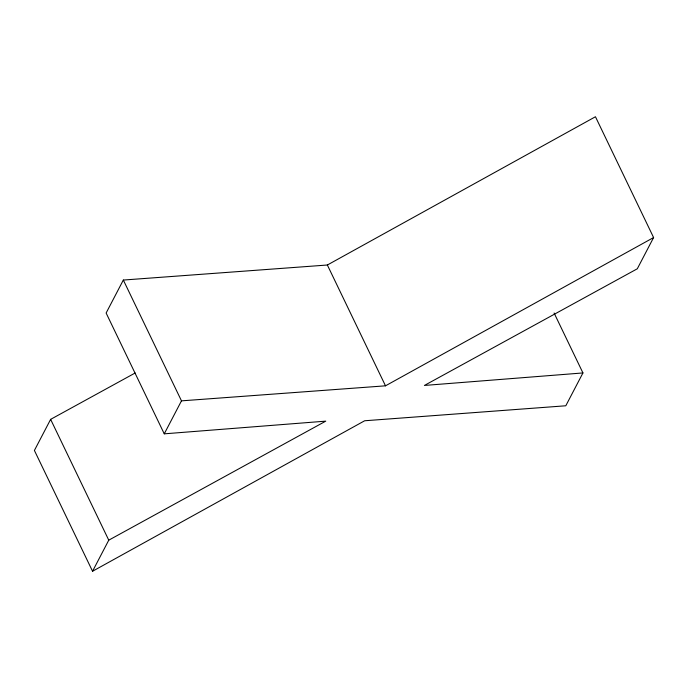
<?xml version="1.0" encoding="UTF-8"?>
<svg xmlns="http://www.w3.org/2000/svg" width="688" height="688" viewBox="0 0 688 688"><rect width="100%" height="100%" fill="white"/><g stroke="black" fill="none" stroke-linecap="round" stroke-linejoin="round"><path stroke-width="1.03" d="M135.166 372.991L50.628 419.362L34.4 450.451L92.545 571.255L364.666 420.764L565.803 405.774L582.942 372.939L554.098 313.023M582.942 372.939L424.41 385.443L637.303 268.784L653.6 237.549L595.455 116.745L327.359 265.009L123.333 280.05L106.124 313.023L164.26 433.836L325.751 421.142L108.764 540.166L92.545 571.255M164.26 433.836L181.477 400.855L123.333 280.05M181.477 400.855L385.495 385.822L653.6 237.549M327.359 265.009L385.495 385.822M50.628 419.362L108.764 540.166"/></g></svg>
